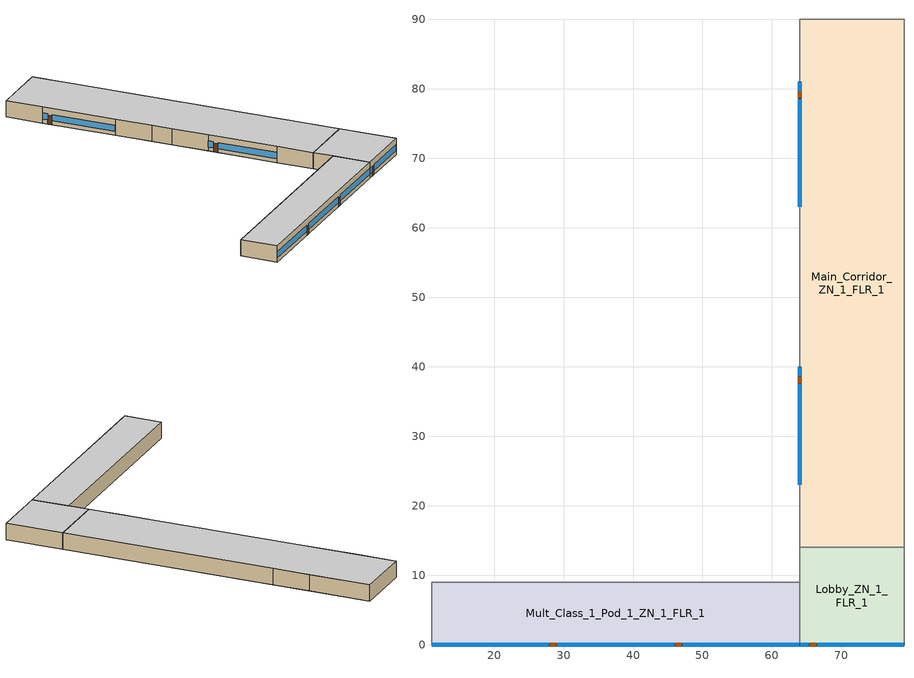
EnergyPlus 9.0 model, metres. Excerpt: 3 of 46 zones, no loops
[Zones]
Mult_Class_1_Pod_1_ZN_1_FLR_1
 floor ground (Mult_Class_1_Pod_1_ZN_1_FLR_1_Floor_Ffactor): 11,9 64,9 64,0 11,0 z0
 wall outside (nonres_ext_wall): 11,0 64,0 z0:4
 wall to Lobby_ZN_1_FLR_1 (int_wall): 64,0 64,9 z0:4
 wall to Corridor_Pod_1_ZN_1_FLR_1 (int_wall): 64,9 11,9 z0:4
 wall to Corner_Class_1_Pod_1_ZN_1_FLR_1 (int_wall): 11,9 11,0 z0:4
 window (NonresWindow_U_0.5_SHGC_0.25): 11.05,0 27.87,0 / 29.09,0 45.91,0 / 47.13,0 63.95,0 z1.03:2.5
 door (Swinging Door_con): 28.05,0 28.96,0 / 46.08,0 46.99,0 z0:2.13
 ceiling to Mult_Class_1_Pod_1_ZN_1_FLR_2 (int_slab_ceiling): 11,0 64,0 64,9 11,9 z4
Main_Corridor_ZN_1_FLR_1
 floor ground (Main_Corridor_ZN_1_FLR_1_Floor_Ffactor): 64,90 79,90 79,14 64,14 z0
 wall outside (nonres_ext_wall): 64,81 64,63 / 64,40 64,23 z0:4
 wall to Lobby_ZN_1_FLR_1 (int_wall): 64,14 79,14 z0:4
 wall to Gym_ZN_1_FLR_1 (int_wall): 79,14 79,66 z0:4
 wall to Mech_ZN_1_FLR_1 (int_wall): 79,66 79,75 z0:4
 wall to Auditorium_ZN_1_FLR_1 (nonres_ext_wall): 79,75 79,90 z0:4
 wall to Bathrooms_ZN_1_FLR_1 (int_wall): 79,90 64,90 z0:4
 wall to Mult_Class_1_Pod_3_ZN_1_FLR_1 (int_wall): 64,90 64,81 z0:4
 wall to Mult_Class_2_Pod_2_ZN_1_FLR_1 (int_wall): 64,63 64,54 z0:4
 wall to Corridor_Pod_2_ZN_1_FLR_1 (int_wall): 64,54 64,49 z0:4
 wall to Mult_Class_1_Pod_2_ZN_1_FLR_1 (int_wall): 64,49 64,40 z0:4
 wall to Mult_Class_2_Pod_1_ZN_1_FLR_1 (int_wall): 64,23 64,14 z0:4
 window (NonresWindow_U_0.5_SHGC_0.25): 64,80.95 64,79.73 / 64,78.51 64,63.05 z1:2.51; 64,39.95 64,38.73 / 64,37.51 64,23.05 z0.99:2.51
 door (Swinging Door_con): 64,79.62 64,78.7 / 64,38.55 64,37.63 z0:2.13
 ceiling to Main_Corridor_ZN_1_FLR_2 (int_slab_ceiling): 64,14 79,14 79,90 64,90 z4
Lobby_ZN_1_FLR_1
 floor ground (Lobby_ZN_1_FLR_1_Floor_Ffactor): 64,14 79,14 79,0 64,0 z0
 wall outside (nonres_ext_wall): 64,0 79,0 z0:4
 wall to Offices_ZN_1_FLR_1 (int_wall): 79,0 79,14 z0:4
 wall to Corridor_Pod_1_ZN_1_FLR_1 (int_wall): 64,14 64,9 z0:4
 window (NonresWindow_U_0.5_SHGC_0.25): 64.05,0 65.27,0 / 66.49,0 78.95,0 z0.97:2.51
 door (Swinging Door_con): 65.43,0 66.35,0 z0:2.13
 ceiling to Lobby_ZN_1_FLR_2 (int_slab_ceiling): 64,0 79,0 79,14 64,14 z4
[Building]
SchoolSecondary: North Axis {deg}=0; Terrain=City; Loads Convergence Tolerance Value=0.04; Temperature Convergence Tolerance Value {deltaC}=0.2; Solar Distribution=FullInteriorAndExterior; Maximum Number of Warmup Days=25; Minimum Number of Warmup Days=6
[Site:Location]
San.Diego-Brown.Field.Muni.AP_CA_USA WMO=722904: Latitude {deg}=32.57; Longitude {deg}=-116.98; Time Zone {hr}=-8; Elevation {m}=159
[SizingPeriod:DesignDay] Day of Month=21; Dry-Bulb Temperature Range Modifier Type=DefaultMultipliers; Humidity Condition Type=Wetbulb; Barometric Pressure {Pa}=99429; Rain Indicator=No; Snow Indicator=No; Daylight Saving Time Indicator=No
Name | Month | Day Type | Maximum Dry-Bulb Temperature {C} | Daily Dry-Bulb Temperature Range {deltaC} | Wetbulb or DewPoint at Maximum Dry-Bulb {C} | Wind Speed {m/s} | Wind Direction {deg} | Solar Model Indicator | Sky Clearness | ASHRAE Clear Sky Optical Depth for Beam Irradiance (taub) | ASHRAE Clear Sky Optical Depth for Diffuse Irradiance (taud)
San.Diego-Brown.Field.Muni.AP_CA_USA Ann Htg 99.6% Condns DB | 12 | WinterDesignDay | 3.8 | 0 | 3.8 | 3 | 120 | ASHRAEClearSky | 0
San.Diego-Brown.Field.Muni.AP_CA_USA Ann Clg .4% Condns DB=>MWB | 8 | SummerDesignDay | 31.3 | 8.9 | 18.4 | 4.1 | 280 | ASHRAETau |  | 0.412 | 2.276
[Site:GroundTemperature:FCfactorMethod]
January Ground Temperature {C}=18.8; February Ground Temperature {C}=14.3; March Ground Temperature {C}=13.6; April Ground Temperature {C}=13.2; May Ground Temperature {C}=13.3; June Ground Temperature {C}=12.6; July Ground Temperature {C}=15.3; August Ground Temperature {C}=15.6; September Ground Temperature {C}=17.7; October Ground Temperature {C}=19.4; November Ground Temperature {C}=19.7; December Ground Temperature {C}=18.5
[Site:WaterMainsTemperature]
Calculation Method=CORRELATION; Annual Average Outdoor Air Temperature {C}=16; Maximum Difference In Monthly Average Outdoor Air Temperatures {deltaC}=7.1
[Material]
Name | Roughness | Thickness {m} | Conductivity {W/m-K} | Density {kg/m3} | Specific Heat {J/kg-K} | Thermal Absorptance | Solar Absorptance | Visible Absorptance
Std Wood 6inch | MediumSmooth | 0.15 | 0.12 | 540 | 1210 | 0.9 | 0.7 | 0.7
F07 25mm stucco | Smooth | 0.0254 | 0.72 | 1856 | 840 | 0.9 | 0.7 | 0.7
G01 13mm gypsum board | Smooth | 0.0127 | 0.16 | 800 | 1090 | 0.9 | 0.7 | 0.5
G01 16mm gypsum board | MediumSmooth | 0.0159 | 0.16 | 800 | 1090
100mm Normalweight concrete floor | MediumRough | 0.1016 | 2.31 | 2322 | 832
[Material:NoMass] Thermal Absorptance=0.9; Solar Absorptance=0.7
Name | Roughness | Thermal Resistance {m2-K/W} | Visible Absorptance
Opaque Door panel_con | MediumRough | 0.251572 | 0.7
CP02 CARPET PAD | VeryRough | 0.21648 | 0.8
Nonres_Exterior_Wall_Insulation | MediumSmooth | 1.90342 | 0.7
[WindowMaterial:SimpleGlazingSystem]
Nonres Window Glazing Layer: U-Factor {W/m2-K}=2.83913; Solar Heat Gain Coefficient=0.25; Visible Transmittance=0.275
[Construction]
Swinging Door_con: Opaque Door panel_con
InteriorFurnishings: Std Wood 6inch
int_wall: G01 13mm gypsum board, G01 13mm gypsum board
int_slab_ceiling: CP02 CARPET PAD, 100mm Normalweight concrete floor
nonres_ext_wall: F07 25mm stucco, G01 16mm gypsum board, Nonres_Exterior_Wall_Insulation, G01 16mm gypsum board
NonresWindow_U_0.5_SHGC_0.25: Nonres Window Glazing Layer
[Construction:FfactorGroundFloor] F-Factor {W/m-K}=1.26363
Name | Area {m2} | PerimeterExposed {m}
Mult_Class_1_Pod_1_ZN_1_FLR_1_Floor_Ffactor | 477 | 53
Main_Corridor_ZN_1_FLR_1_Floor_Ffactor | 1140 | 35
Lobby_ZN_1_FLR_1_Floor_Ffactor | 210 | 15
[Zone] Type=1; Multiplier=1; Ceiling Height {m}=4; Floor Area {m2}=autocalculate; Part of Total Floor Area=Yes
Name | Volume {m3}
Mult_Class_1_Pod_1_ZN_1_FLR_1 | 1908
Main_Corridor_ZN_1_FLR_1 | 4560
Lobby_ZN_1_FLR_1 | 840
[InternalMass] Construction=InteriorFurnishings
Name | Zone | Surface Area {m2}
Mult_Class_1_Pod_1_ZN_1_FLR_1_InternalMass_1 | Mult_Class_1_Pod_1_ZN_1_FLR_1 | 954
Main_Corridor_ZN_1_FLR_1_InternalMass_1 | Main_Corridor_ZN_1_FLR_1 | 2280
Lobby_ZN_1_FLR_1_InternalMass_1 | Lobby_ZN_1_FLR_1 | 420
[People]
Mult_Class_1_Pod_1_ZN_1_FLR_1: Zone or ZoneList=Mult_Class_1_Pod_1_ZN_1_FLR_1; Number of People Schedule=BLDG_OCC_SCH; Number of People Calculation Method=Area/Person; Zone Floor Area per Person {m2/person}=2.654; Fraction Radiant=0.3; Sensible Heat Fraction=AUTOCALCULATE; Activity Level Schedule=ACTIVITY_SCH; Enable ASHRAE 55 Comfort Warnings=No; Mean Radiant Temperature Calculation Type=ZoneAveraged; Work Efficiency Schedule=WORK_EFF_SCH; Clothing Insulation Calculation Method=ClothingInsulationSchedule; Clothing Insulation Schedule=CLOTHING_SCH; Air Velocity Schedule=AIR_VELO_SCH; Thermal Comfort Model 1 Type=FANGER
[Lights] Design Level Calculation Method=Watts/Area; Return Air Fraction=0; Fraction Radiant=0.37; Fraction Visible=0.2; Fraction Replaceable=1; Return Air Fraction Calculated from Plenum Temperature=No
Name | Zone or ZoneList | Schedule | Watts per Zone Floor Area {W/m2}
Mult_Class_1_Pod_1_ZN_1_FLR_1_Lights | Mult_Class_1_Pod_1_ZN_1_FLR_1 | BLDG_LIGHT_CLASSROOM_SCH | 13.3472
Main_Corridor_ZN_1_FLR_1_Lights | Main_Corridor_ZN_1_FLR_1 | BLDG_LIGHT_CORRIDOR_SCH | 7.10418
Lobby_ZN_1_FLR_1_Lights | Lobby_ZN_1_FLR_1 | BLDG_LIGHT_LOBBYFLR1_SCH | 9.68752
[ElectricEquipment] Schedule=BLDG_EQUIP_SCH; Design Level Calculation Method=EquipmentLevel; Fraction Latent=0; Fraction Radiant=0.5; Fraction Lost=0
Name | Zone or ZoneList | Design Level {W}
Mult_Class_1_Pod_1_ZN_1_FLR_1_PlugMisc_Equip | Mult_Class_1_Pod_1_ZN_1_FLR_1 | 4770
Main_Corridor_ZN_1_FLR_1_PlugMisc_Equip | Main_Corridor_ZN_1_FLR_1 | 4560
Lobby_ZN_1_FLR_1_PlugMisc_Equip | Lobby_ZN_1_FLR_1 | 840
[Daylighting:Controls] Daylighting Method=SplitFlux; Lighting Control Type=Stepped; Minimum Input Power Fraction for Continuous or ContinuousOff Dimming Control=0.3; Minimum Light Output Fraction for Continuous or ContinuousOff Dimming Control=0.2; Number of Stepped Control Steps=3; Probability Lighting will be Reset When Needed in Manual Stepped Control=1; Glare Calculation Azimuth Angle of View Direction Clockwise from Zone y-Axis {deg}=180; Maximum Allowable Discomfort Glare Index=22
Name | Zone | Glare Calculation Daylighting Reference Point | Daylighting Reference Point 1 | Fraction of Zone Controlled by Reference Point 1 | Illuminance Setpoint at Reference Point 1 {lux} | Daylighting Reference Point 2 | Fraction of Zone Controlled by Reference Point 2 | Illuminance Setpoint at Reference Point 2 {lux}
Mult_Class_1_Pod_1_ZN_1_FLR_1_DaylCtrl | Mult_Class_1_Pod_1_ZN_1_FLR_1 | Mult_Class_1_Pod_1_ZN_1_FLR_1_DaylRefPt1 | Mult_Class_1_Pod_1_ZN_1_FLR_1_DaylRefPt1 | 0.28 | 377 | Mult_Class_1_Pod_1_ZN_1_FLR_1_DaylRefPt2 | 0.28 | 377
Lobby_ZN_1_FLR_1_DaylCtrl | Lobby_ZN_1_FLR_1 | Lobby_ZN_1_FLR_1_DaylRefPt1 | Lobby_ZN_1_FLR_1_DaylRefPt1 | 0.18 | 269 | Lobby_ZN_1_FLR_1_DaylRefPt2 | 0.18 | 269
[ZoneInfiltration:DesignFlowRate] Temperature Term Coefficient=0; Velocity Squared Term Coefficient=0
Name | Zone or ZoneList | Schedule | Design Flow Rate Calculation Method | Flow per Exterior Surface Area {m3/s-m2} | Constant Term Coefficient | Velocity Term Coefficient | Design Flow Rate {m3/s}
Mult_Class_1_Pod_1_ZN_1_FLR_1_Infiltration | Mult_Class_1_Pod_1_ZN_1_FLR_1 | INFIL_SCH_PNNL | Flow/ExteriorArea | 0.00056896 | 0 | 0.224
Main_Corridor_ZN_1_FLR_1_Infiltration | Main_Corridor_ZN_1_FLR_1 | INFIL_SCH_PNNL | Flow/ExteriorArea | 0.00056896 | 0 | 0.224
Lobby_ZN_1_FLR_1_Infiltration | Lobby_ZN_1_FLR_1 | INFIL_SCH_PNNL | Flow/ExteriorArea | 0.00056896 | 0 | 0.224
Lobby_ZN_1_FLR_1_Door_Infiltration | Lobby_ZN_1_FLR_1 | INFIL_Door_Opening_SCH | Flow/Zone |  | 1 | 0 | 5.11449
[Exterior:Lights] Control Option=AstronomicalClock
Name | Schedule | Design Level {W}
Exterior_Lights_a | Exterior_lighting_schedule_a | 441.8
Exterior_Lights_b | Exterior_lighting_schedule_b | 8552
[Schedule:Compact]
BLDG_LIGHT_CLASSROOM_SCH: Through: 6/30, For: Weekdays, Until: 7:00, 0.1773, Until: 8:00, 0.9, Until: 21:00, 0.598291, Until: 24:00, 0.1773, For: SummerDesignDay, Until: 24:00, 1, For: WinterDesignDay, Until: 24:00, 0, For: WeekEnds Holidays AllOtherDays, Until: 24:00, 0.1773, Through: 9/1, For: Weekdays, Until: 8:00, 0.1773, Until: 20:00, 0.332384, Until: 21:00, 0.117863, Until: 24:00, 0.1773, For: SummerDesignDay, Until: 24:00, 1, For: WinterDesignDay, Until: 24:00, 0, For: WeekEnds Holidays AllOtherDays, Until: 24:00, 0.1773, Through: 12/31, For: Weekdays, Until: 7:00, 0.1773, Until: 8:00, 0.9, Until: 21:00, 0.598291, Until: 24:00, 0.1773, For: SummerDesignDay, Until: 24:00, 1, For: WinterDesignDay, Until: 24:00, 0, For: WeekEnds Holidays AllOtherDays, Until: 24:00, 0.1773
BLDG_LIGHT_CORRIDOR_SCH: Through: 6/30, For: Weekdays, Until: 7:00, 0.1773, Until: 8:00, 0.9, Until: 21:00, 0.551772, Until: 24:00, 0.1773, For: SummerDesignDay, Until: 24:00, 1, For: WinterDesignDay, Until: 24:00, 0, For: WeekEnds Holidays AllOtherDays, Until: 24:00, 0.1773, Through: 9/1, For: Weekdays, Until: 8:00, 0.1773, Until: 20:00, 0.30654, Until: 21:00, 0.108699, Until: 24:00, 0.1773, For: SummerDesignDay, Until: 24:00, 1, For: WinterDesignDay, Until: 24:00, 0, For: WeekEnds Holidays AllOtherDays, Until: 24:00, 0.1773, Through: 12/31, For: Weekdays, Until: 7:00, 0.1773, Until: 8:00, 0.9, Until: 21:00, 0.551772, Until: 24:00, 0.1773, For: SummerDesignDay, Until: 24:00, 1, For: WinterDesignDay, Until: 24:00, 0, For: WeekEnds Holidays AllOtherDays, Until: 24:00, 0.1773
BLDG_LIGHT_LOBBYFLR1_SCH: Through: 6/30, For: Weekdays, Until: 7:00, 0.1773, Until: 8:00, 0.9, Until: 21:00, 0.855, Until: 24:00, 0.1773, For: SummerDesignDay, Until: 24:00, 1, For: WinterDesignDay, Until: 24:00, 0, For: WeekEnds Holidays AllOtherDays, Until: 24:00, 0.1773, Through: 9/1, For: Weekdays, Until: 8:00, 0.1773, Until: 20:00, 0.475, Until: 21:00, 0.168435, Until: 24:00, 0.1773, For: SummerDesignDay, Until: 24:00, 1, For: WinterDesignDay, Until: 24:00, 0, For: WeekEnds Holidays AllOtherDays, Until: 24:00, 0.1773, Through: 12/31, For: Weekdays, Until: 7:00, 0.1773, Until: 8:00, 0.9, Until: 21:00, 0.855, Until: 24:00, 0.1773, For: SummerDesignDay, Until: 24:00, 1, For: WinterDesignDay, Until: 24:00, 0, For: WeekEnds Holidays AllOtherDays, Until: 24:00, 0.1773
BLDG_EQUIP_SCH: Through: 6/30, For: SummerDesignDay, Until: 08:00, 0.35, Until: 17:00, 0.95, Until: 24:00, 0.35, For: WinterDesignDay, Until: 24:00, 0.35, For: Weekdays, Until: 08:00, 0.295624, Until: 17:00, 0.90367, Until: 21:00, 0.332931, Until: 24:00, 0.295624, For: WeekEnds Holidays AllOtherDays, Until: 24:00, 0.295624, Through: 9/1, For: SummerDesignDay, Until: 08:00, 0.25, Until: 17:00, 0.5, Until: 24:00, 0.25, For: WinterDesignDay, Until: 24:00, 0.25, For: Weekdays, Until: 08:00, 0.21116, Until: 17:00, 0.475616, Until: 21:00, 0.237808, Until: 24:00, 0.21116, For: WeekEnds Holidays AllOtherDays, Until: 24:00, 0.21116, Through: 12/31, For: SummerDesignDay, Until: 08:00, 0.35, Until: 17:00, 0.95, Until: 24:00, 0.35, For: WinterDesignDay, Until: 24:00, 0.35, For: Weekdays, Until: 08:00, 0.295624, Until: 17:00, 0.90367, Until: 21:00, 0.332931, Until: 24:00, 0.295624, For: WeekEnds Holidays AllOtherDays, Until: 24:00, 0.295624
BLDG_OCC_SCH: Through: 6/15, For: Weekdays, Until: 08:00, 0, Until: 16:00, 0.95, Until: 21:00, 0.15, Until: 24:00, 0, For: SummerDesignDay, Until: 08:00, 1e-09, Until: 16:00, 0.95, Until: 21:00, 0.15, Until: 24:00, 1e-09, For: WeekEnds WinterDesignDay Holidays AllOtherDays, Until: 24:00, 0, Through: 9/15, For: Weekdays, Until: 08:00, 0, Until: 16:00, 0.15, Until: 21:00, 0.15, Until: 24:00, 0, For: SummerDesignDay, Until: 08:00, 1e-09, Until: 16:00, 0.15, Until: 21:00, 0.15, Until: 24:00, 1e-09, For: WeekEnds WinterDesignDay Holidays AllOtherDays, Until: 24:00, 0, Through: 12/31, For: Weekdays, Until: 08:00, 0, Until: 16:00, 0.95, Until: 21:00, 0.15, Until: 24:00, 0, For: SummerDesignDay, Until: 08:00, 1e-09, Until: 16:00, 0.95, Until: 21:00, 0.15, Until: 24:00, 1e-09, For: WeekEnds WinterDesignDay Holidays AllOtherDays, Until: 24:00, 0
INFIL_SCH_PNNL: Through: 12/31, For: Weekdays SummerDesignDay, Until: 07:00, 1, Until: 21:00, 0.25, Until: 24:00, 1, For: WeekEnds WinterDesignDay Holidays AllOtherDays, Until: 24:00, 1
INFIL_Door_Opening_SCH: Through: 12/31, For: Weekdays, Until: 07:00, 0, Until: 08:00, 1, Until: 15:00, 0.144, Until: 17:00, 1, Until: 19:00, 0.144, Until: 24:00, 0, For: Saturday Sunday Holidays AllOtherDays, Until: 24:00, 0
WORK_EFF_SCH: Through: 12/31, For: AllDays, Until: 24:00, 0
AIR_VELO_SCH: Through: 12/31, For: AllDays, Until: 24:00, 0.2
CLOTHING_SCH: Through: 04/30, For: AllDays, Until: 24:00, 1.1, Through: 09/30, For: AllDays, Until: 24:00, 0.6, Through: 12/31, For: AllDays, Until: 24:00, 1.1
ACTIVITY_SCH: Through: 12/31, For: AllDays, Until: 24:00, 120
Exterior_lighting_schedule_a: Through:12/31, For:AllDays, Until: 06:00, 0, Until: 24:00, 1
Exterior_lighting_schedule_b: Through:12/31, For:AllDays, Until: 06:00, 0.7, Until: 24:00, 1
